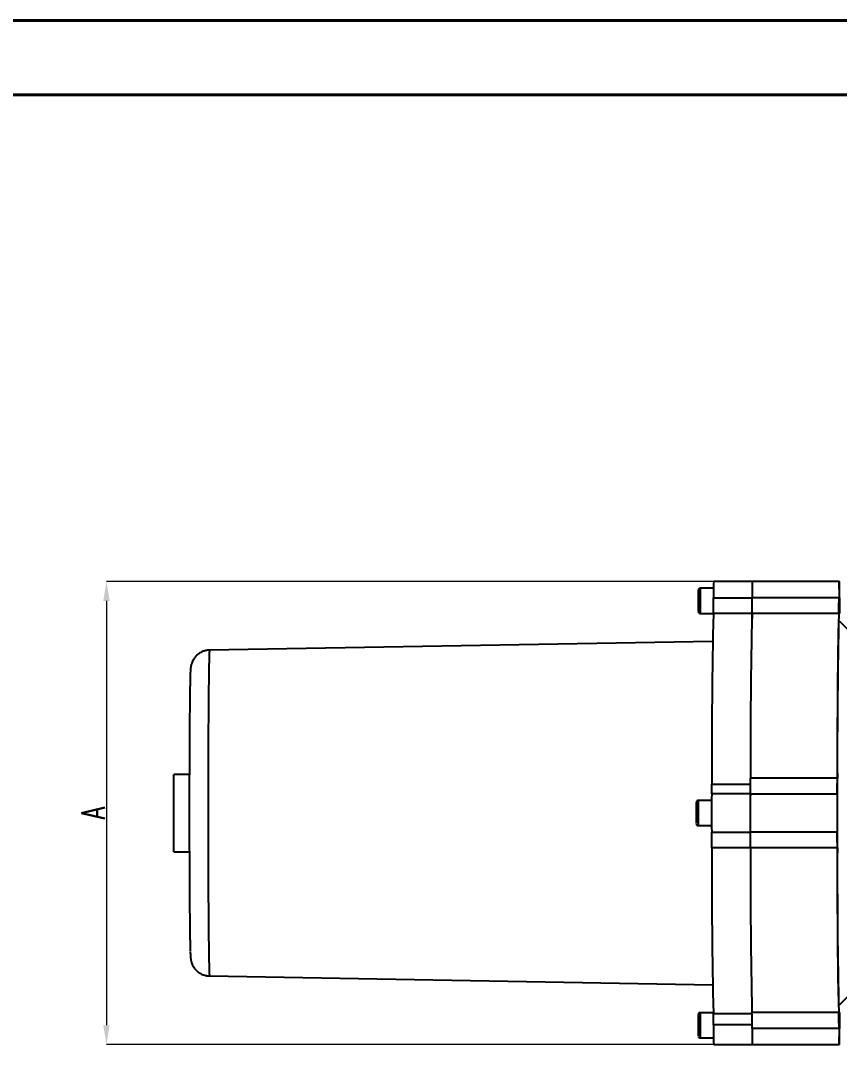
# Model space of a CAD drawing. Header units: millimetres. Extents: x 7861 to 11104, y 3791 to 6084.
# Drawn here: x 9665 to 10089, y 5553 to 6084 of the extents above; entities that cross this region are included whole.
import ezdxf

# ---------------------------------------------------------------- set-up
doc = ezdxf.new("R2010")
doc.units = ezdxf.units.MM
for name, color, linetype, lineweight in [('AM_5', 3, 'Continuous', 25), ('AM_BOR', 7, 'Continuous', 50), ('粗实线', 7, 'Continuous', 40)]:
    doc.layers.add(name, color=color, linetype=linetype, lineweight=lineweight)
doc.styles.add('SLDTEXTSTYLE1', font='txt.shx', dxfattribs={"width": 0.7, "bigfont": 'gbcbig.shx'})
doc.dimstyles.new('SLDDIMSTYLE12$0', dxfattribs={"dimtxt": 12, "dimasz": 10, "dimexe": 0, "dimexo": 0.0625, "dimgap": 0.875, "dimtad": 1, "dimdec": 1, "dimlfac": 1.8, "dimrnd": 1e-09, "dimzin": 12, "dimdsep": 46, "dimtxsty": 'SLDTEXTSTYLE1', "dimcen": 0.09, "dimdle": 8.16, "dimclrd": 3, "dimclre": 3, "dimadec": 0, "dimazin": 3, "dimtfac": 1, "dimtdec": 1, "dimtofl": 0, "dimtmove": 0, "dimatfit": 3, "dimfxl": 0, "dimfrac": 2, "dimtolj": 1, "dimlwd": 5, "dimlwe": 5, "dimarcsym": 0})

# ---------------------------------------------------------------- blocks, each defined once
blk = doc.blocks.new('*D96')
at = {"layer": 'AM_5', "color": 3, "lineweight": 5, "transparency": 16777216}
blk.add_line((10023.63, 5793.19), (9709.11, 5793.19), dxfattribs=at)
at = {"layer": 'AM_5', "color": 3, "linetype": 'Continuous', "lineweight": 5, "transparency": 16777216}
for p, q in [((9709.11, 5783.19), (9709.11, 5563.19)), ((10023.63, 5553.19), (9709.11, 5553.19))]:
    blk.add_line(p, q, dxfattribs=at)
at = {"layer": 'AM_5', "color": 3, "transparency": 16777216}
for points in [[(9707.44, 5783.19), (9710.78, 5783.19), (9709.11, 5793.19)], [(9707.44, 5563.19), (9710.78, 5563.19), (9709.11, 5553.19)]]:
    blk.add_solid(points, dxfattribs=at)
at = {"layer": 'Defpoints', "color": 0, "transparency": 16777216}
for p in [(10023.69, 5793.19), (9709.11, 5553.19), (10023.69, 5553.19)]:
    blk.add_point(p, dxfattribs=at)
at = {"layer": 'AM_5', "color": 0, "transparency": 16777216, "insert": (9702.23, 5673.19), "char_height": 12, "attachment_point": 5, "rotation": 90, "style": 'SLDTEXTSTYLE1'}
blk.add_mtext('\\A1;A', dxfattribs=at)
blk = doc.blocks.new('rA3')
at = {"layer": '粗实线'}
for p, q in [((753.384, 421.26), (333.384, 421.26)), ((748.384, 416.26), (358.384, 416.26))]:
    blk.add_line(p, q, dxfattribs=at)

msp = doc.modelspace()

# ---------------------------------------------------------------- linework, layer by layer
at = {"color": 7, "linetype": 'Continuous', "lineweight": 25}
for p, q in [((10043.69, 5793.19), (10023.691, 5793.19)), ((10088.688, 5793.19), (10043.69, 5793.19)), ((10023.621, 5789.69), (10016.692, 5789.69)), ((10023.6, 5784.838), (10043.599, 5784.838)), ((10088.597, 5784.838), (10043.599, 5784.838)), ((10016.692, 5776.69), (10023.527, 5776.69)), ((10043.524, 5776.634), (10023.525, 5776.634)), ((10088.522, 5776.634), (10043.524, 5776.634)), ((10088.688, 5772.783), (10088.697, 5772.778)), ((10093.271, 5768.114), (10088.697, 5772.778)), ((10023.175, 5762.181), (9762.528, 5757.631)), ((9752.039, 5693.122), (9744.063, 5693.122)), ((9744.063, 5653.122), (9744.063, 5693.122)), ((10087.731, 5691.201), (10042.733, 5691.201)), ((10022.729, 5688.144), (10042.723, 5688.144)), ((10042.663, 5683.19), (10022.673, 5683.19)), ((10087.655, 5683.053), (10042.657, 5683.053)), ((10022.603, 5679.69), (10015.674, 5679.69)), ((10015.674, 5666.69), (10022.603, 5666.69)), ((10022.658, 5663.327), (10042.657, 5663.327)), ((10087.655, 5663.327), (10042.657, 5663.327)), ((10042.733, 5655.179), (10022.734, 5655.179)), ((10087.731, 5655.179), (10042.733, 5655.179)), ((9744.063, 5653.122), (9752.04, 5653.122)), ((9762.528, 5588.749), (10023.175, 5584.199)), ((10088.697, 5573.602), (10093.271, 5578.266)), ((10023.528, 5569.69), (10016.692, 5569.69)), ((10023.553, 5569.26), (10043.54, 5569.26)), ((10088.522, 5569.746), (10043.524, 5569.746)), ((10043.594, 5563.411), (10023.599, 5563.411)), ((10088.597, 5561.542), (10043.599, 5561.542)), ((10016.692, 5556.69), (10023.621, 5556.69)), ((10023.691, 5553.19), (10043.69, 5553.19)), ((10043.69, 5553.19), (10088.688, 5553.19))]:
    msp.add_line(p, q, dxfattribs=at)
at = {"color": 7, "linetype": 'Continuous', "lineweight": 25, "flags": 128}
for points in [[(10088.78, 5784.838), (10088.775, 5786.646), (10088.768, 5788.334), (10088.758, 5789.841), (10088.745, 5791.116), (10088.73, 5792.113), (10088.714, 5792.798), (10088.697, 5793.146), (10088.68, 5793.146), (10088.663, 5792.798), (10088.647, 5792.113), (10088.632, 5791.116), (10088.619, 5789.841), (10088.609, 5788.334), (10088.602, 5786.646), (10088.597, 5784.838)], [(10088.697, 5573.602), (10088.661, 5573.642), (10088.606, 5573.999), (10088.551, 5574.71), (10088.497, 5575.774), (10088.443, 5577.187), (10088.391, 5578.943), (10088.339, 5581.037), (10088.289, 5583.46), (10088.24, 5586.205), (10088.192, 5589.261), (10088.147, 5592.618), (10088.103, 5596.263), (10088.062, 5600.184), (10088.022, 5604.365), (10087.985, 5608.794), (10087.951, 5613.452), (10087.919, 5618.325), (10087.89, 5623.394), (10087.864, 5628.641), (10087.841, 5634.048), (10087.821, 5639.595), (10087.804, 5645.262), (10087.79, 5651.029), (10087.779, 5656.875), (10087.772, 5662.78), (10087.768, 5668.722), (10087.767, 5674.68), (10087.769, 5680.633), (10087.775, 5686.559), (10087.784, 5692.437), (10087.796, 5698.246), (10087.812, 5703.966), (10087.83, 5709.575), (10087.852, 5715.055), (10087.877, 5720.384), (10087.904, 5725.544), (10087.935, 5730.517), (10087.968, 5735.285), (10088.003, 5739.831), (10088.042, 5744.137), (10088.082, 5748.19), (10088.125, 5751.975), (10088.169, 5755.477), (10088.216, 5758.685), (10088.264, 5761.587), (10088.314, 5764.172), (10088.365, 5766.432), (10088.417, 5768.358), (10088.47, 5769.943), (10088.524, 5771.182), (10088.578, 5772.07), (10088.633, 5772.604), (10088.688, 5772.783), (10088.688, 5772.783)], [(9762.528, 5757.631), (9762.49, 5757.532), (9762.439, 5757.089), (9762.389, 5756.295), (9762.34, 5755.152), (9762.291, 5753.666), (9762.243, 5751.842), (9762.197, 5749.688), (9762.152, 5747.213), (9762.108, 5744.428), (9762.066, 5741.343), (9762.027, 5737.973), (9761.989, 5734.332), (9761.953, 5730.434), (9761.92, 5726.295), (9761.89, 5721.934), (9761.862, 5717.369), (9761.837, 5712.618), (9761.815, 5707.702), (9761.795, 5702.641), (9761.779, 5697.457), (9761.766, 5692.17), (9761.757, 5686.805), (9761.75, 5681.382), (9761.747, 5675.925), (9761.747, 5670.456), (9761.75, 5664.999), (9761.757, 5659.576), (9761.766, 5654.21), (9761.779, 5648.924), (9761.795, 5643.739), (9761.815, 5638.678), (9761.837, 5633.762), (9761.862, 5629.011), (9761.89, 5624.446), (9761.92, 5620.085), (9761.953, 5615.947), (9761.989, 5612.049), (9762.027, 5608.407), (9762.066, 5605.037), (9762.108, 5601.953), (9762.152, 5599.167), (9762.197, 5596.693), (9762.243, 5594.539), (9762.291, 5592.714), (9762.34, 5591.228), (9762.389, 5590.085), (9762.439, 5589.291), (9762.49, 5588.849), (9762.528, 5588.749)], [(10088.597, 5561.542), (10088.602, 5559.734), (10088.609, 5558.047), (10088.619, 5556.539), (10088.632, 5555.264), (10088.647, 5554.267), (10088.663, 5553.583), (10088.68, 5553.234), (10088.697, 5553.234), (10088.714, 5553.583), (10088.73, 5554.267), (10088.745, 5555.264), (10088.758, 5556.539), (10088.768, 5558.047), (10088.775, 5559.734), (10088.78, 5561.542)]]:
    msp.add_lwpolyline(points, dxfattribs=at)
at = {"color": 7, "linetype": 'Continuous', "lineweight": 25}
for centre, radius, start, end in [((10219.919, 5786.869), 196.33, 178.15495, 180.59276), ((10239.918, 5786.869), 196.33, 178.15495, 180.59276), ((10239.935, 5786.869), 196.346, 178.15505, 180.59266), ((10261.129, 5783.237), 245.5, 178.72838, 181.29461), ((10273.104, 5783.19), 256.495, 178.54788, 181.45212), ((9708.201, 5783.634), 315.401, 358.72817, 0.21863), ((9728.2, 5783.634), 315.401, 358.72817, 0.21863), ((9773.198, 5783.634), 315.401, 358.72817, 0.21863), ((10404.179, 5783.634), 315.401, 179.78137, 181.27183), ((13473.726, 5701.384), 3451.022, 178.750555, 180.219807), ((13285.381, 5703.912), 3242.673, 178.714955, 180.224595), ((13341.452, 5703.394), 3298.741, 178.727786, 180.211765), ((13408.425, 5703.19), 3320.716, 178.732696, 180.206854), ((9734.55, 5689.999), 308.186, 358.70866, 0.22359), ((9779.548, 5689.999), 308.186, 358.70866, 0.22359), ((9889.441, 5687.039), 133.293, 358.34521, 0.47497), ((10502.506, 5672.89), 479.943, 178.77028, 181.14175), ((10522.505, 5672.89), 479.943, 178.77028, 181.14175), ((10573.472, 5673.19), 530.907, 178.93548, 181.06452), ((10618.47, 5673.19), 530.907, 178.93548, 181.06452), ((10265.686, 5673.207), 251.075, 178.75021, 181.25853), ((10270.784, 5673.19), 255.193, 178.54047, 181.45953), ((9714.55, 5656.382), 308.186, 359.77641, 1.29134), ((9734.55, 5656.382), 308.186, 359.77641, 1.29134), ((9779.548, 5656.382), 308.186, 359.77641, 1.29134), ((13070.171, 5641.262), 3047.469, 179.738347, 181.353835), ((13307.356, 5642.671), 3264.647, 179.780486, 181.279964), ((13363.427, 5643.19), 3320.716, 179.793146, 181.267304), ((13330.379, 5642.468), 3242.673, 179.775405, 181.285045), ((10273.104, 5563.19), 256.495, 178.54788, 181.45212), ((9807.743, 5564.643), 215.859, 359.67284, 1.22568), ((9728.2, 5562.746), 315.401, 359.78137, 1.27183), ((9773.198, 5562.746), 315.401, 359.78137, 1.27183), ((10404.179, 5562.746), 315.401, 178.72817, 180.21863), ((10261.269, 5563.142), 245.64, 178.70589, 181.2706), ((10272.847, 5560.556), 249.265, 179.3439, 181.69342), ((10239.981, 5559.512), 196.393, 179.40763, 181.84466), ((10239.935, 5559.511), 196.346, 179.40734, 181.84495)]:
    msp.add_arc(centre, radius, start, end, dxfattribs=at)
for points, knots in [([(10016.688, 5789.675), (10016.607, 5789.675), (10016.418, 5789.675), (10016.163, 5789.554), (10015.956, 5789.383), (10015.825, 5789.203), (10015.751, 5789.043), (10015.719, 5788.932), (10015.711, 5788.893), (10015.709, 5788.881)], [0, 0, 0, 0, 0.1691698, 0.39343652, 0.57710842, 0.73287113, 0.8619106, 0.95806361, 1, 1, 1, 1]), ([(10015.722, 5777.445), (10015.726, 5777.429), (10015.742, 5777.362), (10015.822, 5777.171), (10016, 5776.943), (10016.288, 5776.754), (10016.533, 5776.693), (10016.672, 5776.691), (10016.692, 5776.69)], [0, 0, 0, 0, 0.0477392, 0.204395, 0.4503215, 0.6919589, 0.9562435, 1, 1, 1, 1]), ([(9762.525, 5757.594), (9762.161, 5757.59), (9761.202, 5757.582), (9759.682, 5757.213), (9758.031, 5756.538), (9756.529, 5755.568), (9755.269, 5754.396), (9754.312, 5753.146), (9753.667, 5751.986), (9753.257, 5750.986), (9753.008, 5750.17), (9752.857, 5749.504), (9752.76, 5748.93), (9752.685, 5748.318), (9752.635, 5747.702), (9752.591, 5746.954), (9752.549, 5745.99), (9752.522, 5745.273), (9752.508, 5744.772), (9752.508, 5744.758)], [0, 0, 0, 0, 0.0329266, 0.0865689, 0.1402392, 0.1939503, 0.2477065, 0.2959305, 0.3376536, 0.3713918, 0.4022126, 0.4329435, 0.4697718, 0.5229001, 0.6271024, 0.7499605, 0.8605599, 0.9961069, 1, 1, 1, 1]), ([(9752.519, 5744.915), (9752.517, 5744.864), (9752.493, 5744.264), (9752.448, 5742.456), (9752.386, 5739.423), (9752.325, 5735.589), (9752.268, 5731.079), (9752.215, 5725.923), (9752.167, 5720.205), (9752.125, 5714.02), (9752.09, 5707.474), (9752.061, 5700.684), (9752.04, 5693.764), (9752.025, 5686.86), (9752.016, 5680.001), (9752.013, 5673.19), (9752.016, 5666.379), (9752.025, 5659.52), (9752.04, 5652.617), (9752.061, 5645.696), (9752.09, 5638.906), (9752.125, 5632.361), (9752.167, 5626.175), (9752.215, 5620.457), (9752.268, 5615.301), (9752.325, 5610.791), (9752.386, 5606.956), (9752.448, 5603.927), (9752.493, 5602.14), (9752.516, 5601.556), (9752.517, 5601.523)], [0, 0, 0, 0, 0.0035175, 0.0413042, 0.0798741, 0.119053, 0.1586487, 0.1984561, 0.2382635, 0.2778591, 0.317038, 0.3556079, 0.3933946, 0.4302459, 0.46545, 0.5006569, 0.5358611, 0.571068, 0.6079192, 0.6457059, 0.6842758, 0.7234547, 0.7630503, 0.8028577, 0.8426652, 0.8822608, 0.9214397, 0.9600096, 0.9977963, 1, 1, 1, 1]), ([(10015.672, 5679.676), (10015.588, 5679.676), (10015.398, 5679.674), (10015.141, 5679.551), (10014.936, 5679.38), (10014.805, 5679.2), (10014.732, 5679.041), (10014.699, 5678.925), (10014.691, 5678.882), (10014.688, 5678.866)], [0, 0, 0, 0, 0.17116307, 0.39058339, 0.57044094, 0.72297505, 0.84923797, 0.94312143, 1, 1, 1, 1]), ([(10014.715, 5667.404), (10014.715, 5667.403), (10014.728, 5667.351), (10014.792, 5667.2), (10014.939, 5666.99), (10015.187, 5666.798), (10015.455, 5666.689), (10015.625, 5666.702), (10015.676, 5666.706)], [0, 0, 0, 0, 0.0038686, 0.1632201, 0.3598257, 0.6080366, 0.8806858, 1, 1, 1, 1]), ([(9752.522, 5601.183), (9752.525, 5601.108), (9752.538, 5600.68), (9752.563, 5600.046), (9752.599, 5599.268), (9752.641, 5598.598), (9752.688, 5598.031), (9752.762, 5597.432), (9752.858, 5596.873), (9752.995, 5596.267), (9753.205, 5595.555), (9753.529, 5594.709), (9754.032, 5593.706), (9754.786, 5592.572), (9755.842, 5591.406), (9757.18, 5590.349), (9758.732, 5589.507), (9760.423, 5588.974), (9761.715, 5588.732), (9762.42, 5588.768), (9762.533, 5588.773)], [0, 0, 0, 0, 0.0234643, 0.1347866, 0.2430752, 0.3500622, 0.4541478, 0.5096229, 0.5460219, 0.5758757, 0.6043978, 0.6353804, 0.6715628, 0.7155469, 0.7666119, 0.8212619, 0.8770402, 0.9331134, 0.9892665, 1, 1, 1, 1]), ([(10016.692, 5569.69), (10016.559, 5569.675), (10016.329, 5569.649), (10016.061, 5569.481), (10015.89, 5569.302), (10015.787, 5569.13), (10015.739, 5569.004), (10015.727, 5568.956), (10015.725, 5568.948)], [0, 0, 0, 0, 0.2966681, 0.5144141, 0.6969214, 0.8511034, 0.974652, 1, 1, 1, 1]), ([(10015.749, 5557.36), (10015.771, 5557.304), (10015.823, 5557.171), (10015.984, 5556.963), (10016.237, 5556.783), (10016.497, 5556.684), (10016.655, 5556.701), (10016.696, 5556.705)], [0, 0, 0, 0, 0.1536121, 0.3636266, 0.6178233, 0.9030192, 1, 1, 1, 1])]:
    msp.add_open_spline(points, degree=3, knots=knots, dxfattribs=at)

# ---------------------------------------------------------------- block references
at = {"layer": 'AM_BOR', "xscale": 7.720839843750002, "yscale": 7.720839843750002, "zscale": 7.720839843750002}
msp.add_blockref('rA3', (5287.098, 2831.593), dxfattribs=at)

# ---------------------------------------------------------------- dimensions: what is measured, and where the dimension line sits
at = {"layer": 'AM_5'}
dim = msp.add_linear_dim(base=(9709.109, 5553.19), p1=(10023.691, 5793.19), p2=(10023.691, 5553.19), angle=90, text='A', dimstyle='SLDDIMSTYLE12$0', override={"dimlfac": 1}, dxfattribs=at)
dim.commit()
dim.dimension.update_dxf_attribs({"geometry": '*D96', "text_midpoint": (9702.234, 5673.19)})

doc.saveas('drawing.dxf')
